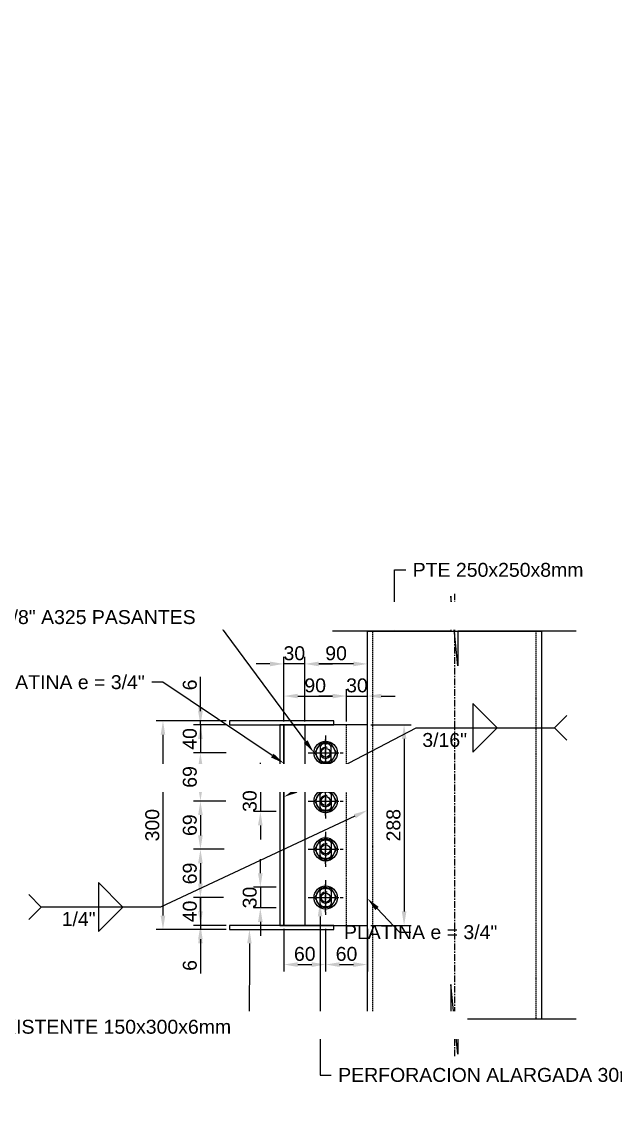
# Model space of a CAD drawing. Header units: millimetres. Extents: x -1367288 to 157996, y -18171 to 61708.
# Drawn here: x 47064 to 47917, y 13735 to 15294 of the extents above; entities that cross this region are included whole.
import ezdxf
from ezdxf import colors
from ezdxf.entities.mleader import LeaderData, LeaderLine
from ezdxf.enums import TextEntityAlignment as Align
from ezdxf.math import Vec2, Vec3

# ---------------------------------------------------------------- set-up
doc = ezdxf.new("R2010")
doc.units = ezdxf.units.MM
doc.header["$LTSCALE"] = 0.3
doc.linetypes.add('CENTER', pattern=[50.8, 31.75, -6.35, 6.35, -6.35])
doc.linetypes.add('HIDDEN', pattern=[9.525, 6.35, -3.175])
for name, color, linetype in [('EE-CENTROS', 8, 'CENTER'), ('EE-TEXTO 2', 2, 'Continuous'), ('EE-V ARMADA TIPO 4', 223, 'Continuous'), ('SIM-COTAS', 1, 'Continuous'), ('SIM-EJES', 8, 'CENTER'), ('SIM-OCULTOS', 8, 'HIDDEN'), ('SIM-PLATINAS', 2, 'Continuous'), ('SIM-PTE 250x250x8mm', 51, 'Continuous')]:
    doc.layers.add(name, color=color, linetype=linetype)
doc.styles.add('ARIAL EE', font='arial.ttf')
doc.styles.get("Standard").update_dxf_attribs({"font": 'arial.ttf'})
doc.dimstyles.new('EE 1_STANDAR', dxfattribs={"dimtxt": 2, "dimasz": 2, "dimexe": 1, "dimexo": 0.5, "dimgap": 0.5, "dimtad": 1, "dimdec": 0, "dimdsep": 46, "dimtxsty": 'ARIAL EE', "dimcen": 1.5, "dimclrd": 256, "dimclre": 256, "dimclrt": 2, "dimadec": 0, "dimazin": 0, "dimtfac": 1, "dimtdec": 0, "dimtix": 1, "dimtmove": 0, "dimatfit": 2, "dimfxl": 1, "dimlwd": -1, "dimlwe": -1, "dimarcsym": 0})

# ---------------------------------------------------------------- blocks, each defined once
blk = doc.blocks.new('*D621')
at = {"layer": 'SIM-COTAS', "transparency": 16777216}
for p, q in [((47320.9, 14302.8), (47320.9, 14322.8)), ((47357.8, 14282.8), (47310.9, 14282.8)), ((47320.9, 14282.8), (47320.9, 14242.8)), ((47357.8, 14242.8), (47310.9, 14242.8)), ((47320.9, 14222.8), (47320.9, 14202.8))]:
    blk.add_line(p, q, dxfattribs=at)
for points in [[(47317.6, 14302.8), (47324.2, 14302.8), (47320.9, 14282.8)], [(47317.6, 14222.8), (47324.2, 14222.8), (47320.9, 14242.8)]]:
    blk.add_solid(points, dxfattribs=at)
at = {"layer": 'SIM-COTAS', "color": 2, "transparency": 16777216, "insert": (47305.7, 14262.8), "char_height": 20, "attachment_point": 5, "rotation": 90, "style": 'ARIAL EE'}
blk.add_mtext('40', dxfattribs=at)
blk = doc.blocks.new('*D622')
at = {"layer": 'SIM-COTAS', "transparency": 16777216}
for p, q in [((47357.8, 14242.8), (47310.9, 14242.8)), ((47320.9, 14222.8), (47320.9, 14193.4)), ((47357.4, 14173.4), (47310.9, 14173.4))]:
    blk.add_line(p, q, dxfattribs=at)
for points in [[(47317.6, 14222.8), (47324.2, 14222.8), (47320.9, 14242.8)], [(47317.6, 14193.4), (47324.2, 14193.4), (47320.9, 14173.4)]]:
    blk.add_solid(points, dxfattribs=at)
at = {"layer": 'SIM-COTAS', "color": 2, "transparency": 16777216, "insert": (47305.7, 14208.1), "char_height": 20, "attachment_point": 5, "rotation": 90, "style": 'ARIAL EE'}
blk.add_mtext('69', dxfattribs=at)
blk = doc.blocks.new('*D623')
at = {"layer": 'SIM-COTAS', "transparency": 16777216}
for p, q in [((47357.4, 14173.4), (47310.9, 14173.4)), ((47320.9, 14153.4), (47320.9, 14124.1)), ((47355.1, 14104.1), (47310.9, 14104.1))]:
    blk.add_line(p, q, dxfattribs=at)
for points in [[(47317.6, 14153.4), (47324.2, 14153.4), (47320.9, 14173.4)], [(47317.6, 14124.1), (47324.2, 14124.1), (47320.9, 14104.1)]]:
    blk.add_solid(points, dxfattribs=at)
at = {"layer": 'SIM-COTAS', "color": 2, "transparency": 16777216, "insert": (47305.7, 14138.8), "char_height": 20, "attachment_point": 5, "rotation": 90, "style": 'ARIAL EE'}
blk.add_mtext('69', dxfattribs=at)
blk = doc.blocks.new('*D624')
at = {"layer": 'SIM-COTAS', "transparency": 16777216}
for p, q in [((47355.1, 14104.1), (47310.9, 14104.1)), ((47320.9, 14084.1), (47320.9, 14054.8)), ((47353.9, 14034.8), (47310.9, 14034.8))]:
    blk.add_line(p, q, dxfattribs=at)
for points in [[(47317.6, 14084.1), (47324.2, 14084.1), (47320.9, 14104.1)], [(47317.6, 14054.8), (47324.2, 14054.8), (47320.9, 14034.8)]]:
    blk.add_solid(points, dxfattribs=at)
at = {"layer": 'SIM-COTAS', "color": 2, "transparency": 16777216, "insert": (47305.7, 14069.4), "char_height": 20, "attachment_point": 5, "rotation": 90, "style": 'ARIAL EE'}
blk.add_mtext('69', dxfattribs=at)
blk = doc.blocks.new('*D625')
at = {"layer": 'SIM-COTAS', "transparency": 16777216}
for p, q in [((47320.9, 14054.8), (47320.9, 14074.8)), ((47353.9, 14034.8), (47310.9, 14034.8)), ((47320.9, 14034.8), (47320.9, 13994.8)), ((47357.8, 13994.8), (47310.9, 13994.8)), ((47320.9, 13974.8), (47320.9, 13954.8))]:
    blk.add_line(p, q, dxfattribs=at)
for points in [[(47317.6, 14054.8), (47324.2, 14054.8), (47320.9, 14034.8)], [(47317.6, 13974.8), (47324.2, 13974.8), (47320.9, 13994.8)]]:
    blk.add_solid(points, dxfattribs=at)
at = {"layer": 'SIM-COTAS', "color": 2, "transparency": 16777216, "insert": (47305.7, 14014.8), "char_height": 20, "attachment_point": 5, "rotation": 90, "style": 'ARIAL EE'}
blk.add_mtext('40', dxfattribs=at)
blk = doc.blocks.new('*D626')
at = {"layer": 'SIM-COTAS', "transparency": 16777216}
for p, q in [((47440.8, 14287.8), (47440.8, 14334.4)), ((47530.8, 14287.8), (47530.8, 14334.4)), ((47460.8, 14324.4), (47510.8, 14324.4))]:
    blk.add_line(p, q, dxfattribs=at)
for points in [[(47460.8, 14327.7), (47460.8, 14321.1), (47440.8, 14324.4)], [(47510.8, 14327.7), (47510.8, 14321.1), (47530.8, 14324.4)]]:
    blk.add_solid(points, dxfattribs=at)
at = {"layer": 'SIM-COTAS', "color": 2, "transparency": 16777216, "insert": (47485.8, 14339.6), "char_height": 20, "attachment_point": 5, "style": 'ARIAL EE'}
blk.add_mtext('90', dxfattribs=at)
blk = doc.blocks.new('*D627')
at = {"layer": 'SIM-COTAS', "transparency": 16777216}
for p, q in [((47470.8, 14287.8), (47470.8, 14380.6)), ((47560.8, 14287.8), (47560.8, 14380.6)), ((47540.8, 14370.6), (47490.8, 14370.6))]:
    blk.add_line(p, q, dxfattribs=at)
for points in [[(47490.8, 14373.9), (47490.8, 14367.2), (47470.8, 14370.6)], [(47540.8, 14373.9), (47540.8, 14367.2), (47560.8, 14370.6)]]:
    blk.add_solid(points, dxfattribs=at)
at = {"layer": 'SIM-COTAS', "color": 2, "transparency": 16777216, "insert": (47515.8, 14385.8), "char_height": 20, "attachment_point": 5, "style": 'ARIAL EE'}
blk.add_mtext('90', dxfattribs=at)
blk = doc.blocks.new('*D628')
at = {"layer": 'SIM-COTAS', "transparency": 16777216}
for p, q in [((47530.8, 14287.8), (47530.8, 14334.4)), ((47560.8, 14287.8), (47560.8, 14334.4)), ((47510.8, 14324.4), (47490.8, 14324.4)), ((47530.8, 14324.4), (47560.8, 14324.4)), ((47580.8, 14324.4), (47600.8, 14324.4))]:
    blk.add_line(p, q, dxfattribs=at)
for points in [[(47510.8, 14327.7), (47510.8, 14321.1), (47530.8, 14324.4)], [(47580.8, 14327.7), (47580.8, 14321.1), (47560.8, 14324.4)]]:
    blk.add_solid(points, dxfattribs=at)
at = {"layer": 'SIM-COTAS', "color": 2, "transparency": 16777216, "insert": (47545.8, 14339.6), "char_height": 20, "attachment_point": 5, "style": 'ARIAL EE'}
blk.add_mtext('30', dxfattribs=at)
blk = doc.blocks.new('*D629')
at = {"layer": 'SIM-COTAS', "transparency": 16777216}
for p, q in [((47440.8, 14287.8), (47440.8, 14380.6)), ((47470.8, 14287.8), (47470.8, 14380.6)), ((47420.8, 14370.6), (47400.8, 14370.6)), ((47470.8, 14370.6), (47440.8, 14370.6)), ((47490.8, 14370.6), (47510.8, 14370.6))]:
    blk.add_line(p, q, dxfattribs=at)
for points in [[(47420.8, 14373.9), (47420.8, 14367.2), (47440.8, 14370.6)], [(47490.8, 14373.9), (47490.8, 14367.2), (47470.8, 14370.6)]]:
    blk.add_solid(points, dxfattribs=at)
at = {"layer": 'SIM-COTAS', "color": 2, "transparency": 16777216, "insert": (47455.8, 14385.8), "char_height": 20, "attachment_point": 5, "style": 'ARIAL EE'}
blk.add_mtext('30', dxfattribs=at)
blk = doc.blocks.new('*D630')
at = {"layer": 'SIM-COTAS', "transparency": 16777216}
for p, q in [((47440.8, 13989.8), (47440.8, 13928.5)), ((47500.8, 13989.8), (47500.8, 13928.5)), ((47460.8, 13938.5), (47480.8, 13938.5))]:
    blk.add_line(p, q, dxfattribs=at)
for points in [[(47460.8, 13941.8), (47460.8, 13935.1), (47440.8, 13938.5)], [(47480.8, 13941.8), (47480.8, 13935.1), (47500.8, 13938.5)]]:
    blk.add_solid(points, dxfattribs=at)
at = {"layer": 'SIM-COTAS', "color": 2, "transparency": 16777216, "insert": (47470.8, 13953.7), "char_height": 20, "attachment_point": 5, "style": 'ARIAL EE'}
blk.add_mtext('60', dxfattribs=at)
blk = doc.blocks.new('*D631')
at = {"layer": 'SIM-COTAS', "transparency": 16777216}
for p, q in [((47500.8, 13989.8), (47500.8, 13928.5)), ((47560.8, 13989.8), (47560.8, 13928.5)), ((47520.8, 13938.5), (47540.8, 13938.5))]:
    blk.add_line(p, q, dxfattribs=at)
for points in [[(47520.8, 13941.8), (47520.8, 13935.1), (47500.8, 13938.5)], [(47540.8, 13941.8), (47540.8, 13935.1), (47560.8, 13938.5)]]:
    blk.add_solid(points, dxfattribs=at)
at = {"layer": 'SIM-COTAS', "color": 2, "transparency": 16777216, "insert": (47530.8, 13953.7), "char_height": 20, "attachment_point": 5, "style": 'ARIAL EE'}
blk.add_mtext('60', dxfattribs=at)
blk = doc.blocks.new('TUERCA 5-8')
blk.add_lwpolyline([(919700.1, -652089.1), (919692.3, -652102.6), (919700.1, -652116.1), (919715.7, -652116.1), (919723.5, -652102.6), (919715.7, -652089.1)], close=True)
for radius in [16.7, 13.5, 6.44]:
    blk.add_circle((919707.9, -652102.6), radius)
blk.add_arc((919707.9, -652102.6), 7.94, 75, 15)
at = {"layer": 'EE-CENTROS'}
for p, q in [((919707.9, -652077.6), (919707.9, -652127.6)), ((919682.9, -652102.6), (919732.9, -652102.6))]:
    blk.add_line(p, q, dxfattribs=at)
blk = doc.blocks.new('TUER 5-8')
blk.add_blockref('TUERCA 5-8', (-919707.9, 652102.6))
blk = doc.blocks.new('*D632')
at = {"layer": 'SIM-COTAS', "transparency": 16777216}
for p, q in [((47407, 14069.8), (47407, 14089.8)), ((47429.8, 14049.8), (47397, 14049.8)), ((47407, 14049.8), (47407, 14019.8)), ((47429.8, 14019.8), (47397, 14019.8)), ((47407, 13999.8), (47407, 13979.8))]:
    blk.add_line(p, q, dxfattribs=at)
for points in [[(47403.6, 14069.8), (47410.3, 14069.8), (47407, 14049.8)], [(47403.6, 13999.8), (47410.3, 13999.8), (47407, 14019.8)]]:
    blk.add_solid(points, dxfattribs=at)
at = {"layer": 'SIM-COTAS', "color": 2, "transparency": 16777216, "insert": (47391.8, 14034.8), "char_height": 20, "attachment_point": 5, "rotation": 90, "style": 'ARIAL EE'}
blk.add_mtext('30', dxfattribs=at)
blk = doc.blocks.new('*D633')
at = {"layer": 'SIM-COTAS', "transparency": 16777216}
for p, q in [((47407, 14208.4), (47407, 14228.4)), ((47429.8, 14188.4), (47397, 14188.4)), ((47407, 14188.4), (47407, 14158.4)), ((47429.8, 14158.4), (47397, 14158.4)), ((47407, 14138.4), (47407, 14118.4))]:
    blk.add_line(p, q, dxfattribs=at)
for points in [[(47403.6, 14208.4), (47410.3, 14208.4), (47407, 14188.4)], [(47403.6, 14138.4), (47410.3, 14138.4), (47407, 14158.4)]]:
    blk.add_solid(points, dxfattribs=at)
at = {"layer": 'SIM-COTAS', "color": 2, "transparency": 16777216, "insert": (47391.8, 14173.4), "char_height": 20, "attachment_point": 5, "rotation": 90, "style": 'ARIAL EE'}
blk.add_mtext('30', dxfattribs=at)
blk = doc.blocks.new('*D634')
at = {"layer": 'SIM-COTAS', "transparency": 16777216}
for p, q in [((47357.8, 14288.8), (47257.1, 14288.8)), ((47267.1, 14268.8), (47267.1, 14008.8)), ((47357.8, 13988.8), (47257.1, 13988.8))]:
    blk.add_line(p, q, dxfattribs=at)
for points in [[(47263.7, 14268.8), (47270.4, 14268.8), (47267.1, 14288.8)], [(47263.7, 14008.8), (47270.4, 14008.8), (47267.1, 13988.8)]]:
    blk.add_solid(points, dxfattribs=at)
at = {"layer": 'SIM-COTAS', "color": 2, "transparency": 16777216, "insert": (47251.8, 14138.8), "char_height": 20, "attachment_point": 5, "rotation": 90, "style": 'ARIAL EE'}
blk.add_mtext('300', dxfattribs=at)
blk = doc.blocks.new('AWS-FILL-IZQ')
at = {"transparency": 16777216}
for p, q in [((20, 0), (21.78, 1.78)), ((8.25, -3.5), (11.75, 0)), ((8.25, 0), (8.25, -3.5)), ((8.25, 0), (20, 0)), ((20, 0), (21.78, -1.78))]:
    blk.add_line(p, q, dxfattribs=at)
at = {"layer": 'EE-TEXTO 2', "color": 2, "transparency": 16777216, "style": 'ARIAL EE'}
for tag, p, flags in [('OBSERVACION', (22.3, -1.07), 4), ('DE-TANTO-CADA-TANTO', (12.07, -2.68), 12)]:
    blk.add_attdef(tag, p, '', height=2, dxfattribs=dict(at, flags=flags))
at = {"layer": 'EE-TEXTO 2', "color": 2, "transparency": 16777216, "style": 'ARIAL EE', "flags": 12}
blk.add_attdef('VALOR_SOLDADURA', text='', height=2, dxfattribs=at).set_placement((7.44, -2.73), align=Align.RIGHT)
blk = doc.blocks.new('AWS-FILL-DER')
at = {"transparency": 16777216}
for p, q in [((-19.75, 0), (-21.53, 1.78)), ((-11.5, -3.5), (-8, 0)), ((-19.75, 0), (-21.53, -1.78)), ((-8, 0), (-19.75, 0)), ((-11.5, 0), (-11.5, -3.5))]:
    blk.add_line(p, q, dxfattribs=at)
at = {"layer": 'EE-TEXTO 2', "color": 2, "transparency": 16777216, "style": 'ARIAL EE'}
for tag, flags, p in [('OBSERVACION', 4, (-21.91, -1.07)), ('VALOR_SOLDADURA', 12, (-11.92, -2.73))]:
    blk.add_attdef(tag, text='', height=2, dxfattribs=dict(at, flags=flags)).set_placement(p, align=Align.RIGHT)
at = {"layer": 'EE-TEXTO 2', "color": 2, "transparency": 16777216, "style": 'ARIAL EE', "flags": 12}
blk.add_attdef('DE-TANTO-CADA-TANTO', (-7.66, -2.68), '', height=2, dxfattribs=at)
blk = doc.blocks.new('*D635')
at = {"layer": 'SIM-COTAS', "transparency": 16777216}
for p, q in [((47320.9, 14308.8), (47320.9, 14352)), ((47357.8, 14288.8), (47310.9, 14288.8)), ((47357.8, 14282.8), (47310.9, 14282.8)), ((47320.9, 14282.8), (47320.9, 14288.8)), ((47320.9, 14262.8), (47320.9, 14242.8))]:
    blk.add_line(p, q, dxfattribs=at)
for points in [[(47317.6, 14308.8), (47324.2, 14308.8), (47320.9, 14288.8)], [(47317.6, 14262.8), (47324.2, 14262.8), (47320.9, 14282.8)]]:
    blk.add_solid(points, dxfattribs=at)
at = {"layer": 'SIM-COTAS', "color": 2, "transparency": 16777216, "insert": (47305.7, 14340.4), "char_height": 20, "attachment_point": 5, "rotation": 90, "style": 'ARIAL EE'}
blk.add_mtext('6', dxfattribs=at)
blk = doc.blocks.new('*D636')
at = {"layer": 'SIM-COTAS', "transparency": 16777216}
for p, q in [((47320.9, 14014.8), (47320.9, 14034.8)), ((47357.8, 13994.8), (47310.9, 13994.8)), ((47357.8, 13988.8), (47310.9, 13988.8)), ((47320.9, 13994.8), (47320.9, 13988.8)), ((47320.9, 13968.8), (47320.9, 13925.6))]:
    blk.add_line(p, q, dxfattribs=at)
for points in [[(47317.6, 14014.8), (47324.2, 14014.8), (47320.9, 13994.8)], [(47317.6, 13968.8), (47324.2, 13968.8), (47320.9, 13988.8)]]:
    blk.add_solid(points, dxfattribs=at)
at = {"layer": 'SIM-COTAS', "color": 2, "transparency": 16777216, "insert": (47305.7, 13937.2), "char_height": 20, "attachment_point": 5, "rotation": 90, "style": 'ARIAL EE'}
blk.add_mtext('6', dxfattribs=at)
blk = doc.blocks.new('*D658')
at = {"layer": 'SIM-COTAS', "transparency": 16777216}
for p, q in [((47565.8, 14282.8), (47623.5, 14282.8)), ((47613.5, 14262.8), (47613.5, 14014.8)), ((47565.8, 13994.8), (47623.5, 13994.8))]:
    blk.add_line(p, q, dxfattribs=at)
for points in [[(47610.2, 14262.8), (47616.9, 14262.8), (47613.5, 14282.8)], [(47610.2, 14014.8), (47616.9, 14014.8), (47613.5, 13994.8)]]:
    blk.add_solid(points, dxfattribs=at)
at = {"layer": 'SIM-COTAS', "color": 2, "transparency": 16777216, "insert": (47598.3, 14138.8), "char_height": 20, "attachment_point": 5, "rotation": 90, "style": 'ARIAL EE'}
blk.add_mtext('288', dxfattribs=at)

msp = doc.modelspace()

# ---------------------------------------------------------------- linework, layer by layer
at = {"layer": 'EE-V ARMADA TIPO 4', "elevation": 0.6}
for points in [[(47362.8, 14282.8), (47512.8, 14282.8), (47512.8, 14288.8), (47362.8, 14288.8)], [(47434.8, 14282.8), (47434.8, 13994.8), (47440.8, 13994.8), (47440.8, 14282.8)], [(47362.8, 13988.8), (47512.8, 13988.8), (47512.8, 13994.8), (47362.8, 13994.8)]]:
    msp.add_lwpolyline(points, close=True, dxfattribs=at)
at = {"layer": 'SIM-COTAS', "elevation": 0.6}
for points in [[(47860.8, 14417.8), (47690.8, 14417.8), (47690.8, 14367.8), (47680.8, 14467.8), (47680.8, 14417.8), (47510.8, 14417.8)], [(47747.1, 14278.6), (47712.1, 14313.6), (47712.1, 14278.6)], [(47209.5, 14021.2), (47174.5, 14056.2), (47174.5, 14021.2)], [(47860.8, 13859.8), (47690.8, 13859.8), (47690.8, 13809.8), (47680.8, 13909.8), (47680.8, 13859.8), (47510.8, 13859.8)]]:
    msp.add_lwpolyline(points, dxfattribs=at)
at = {"layer": 'SIM-EJES'}
for p, q in [((47685.8, 14471.5, 0.6), (47685.8, 13806, 0.6)), ((47500.8, 14222, 0.6), (47500.8, 14263.6, 0.6)), ((47489.3, 14242.8, 0.6), (47512.3, 14242.8, 0.6)), ((47500.8, 14152.6, 0.6), (47500.8, 14194.2, 0.6)), ((47489.3, 14173.4, 0.6), (47512.3, 14173.4, 0.6)), ((47500.8, 14083.3, 0.6), (47500.8, 14124.9, 0.6)), ((47489.3, 14104.1, 0.6), (47512.3, 14104.1, 0.6)), ((47500.8, 14014, 0.6), (47500.8, 14055.6, 0.6)), ((47489.3, 14034.8, 0.6), (47512.3, 14034.8, 0.6))]:
    msp.add_line(p, q, dxfattribs=at)
at = {"layer": 'SIM-OCULTOS'}
msp.add_line((47530.8, 13994.8, 0.6), (47530.8, 14282.8, 0.6), dxfattribs=at)
at = {"layer": 'SIM-OCULTOS', "elevation": 0.6}
msp.add_lwpolyline([(47568.8, 14417.8), (47802.8, 14417.8), (47802.8, 13859.8), (47568.8, 13859.8)], close=True, dxfattribs=at)
at = {"layer": 'SIM-PLATINAS'}
for p, q in [((47470.8, 14282.8, 0.6), (47440.8, 14282.8, 0.6)), ((47440.8, 14282.8, 0.6), (47440.8, 13994.8, 0.6)), ((47440.8, 13994.8, 0.6), (47470.8, 13994.8, 0.6))]:
    msp.add_line(p, q, dxfattribs=at)
at = {"layer": 'SIM-PLATINAS', "elevation": 0.6}
msp.add_lwpolyline([(47560.8, 14282.8), (47470.8, 14282.8), (47470.8, 13994.8), (47560.8, 13994.8)], close=True, dxfattribs=at)
for points in [[(47492.8, 14235.8, 1.01949), (47508.8, 14236.1), (47508.8, 14249.8, 1), (47492.8, 14249.8)], [(47492.8, 14180.4, -1.01949), (47508.8, 14180.1), (47508.8, 14166.4, -1), (47492.8, 14166.4)], [(47492.8, 14111.1, -1.01949), (47508.8, 14110.8), (47508.8, 14097.1, -1), (47492.8, 14097.1)], [(47492.8, 14041.8, -1.01949), (47508.8, 14041.4), (47508.8, 14027.8, -1), (47492.8, 14027.8)]]:
    msp.add_lwpolyline(points, format="xyb", close=True, dxfattribs=at)
at = {"layer": 'SIM-PTE 250x250x8mm', "elevation": 0.6}
msp.add_lwpolyline([(47560.8, 14417.8), (47810.8, 14417.8), (47810.8, 13859.8), (47560.8, 13859.8)], close=True, dxfattribs=at)

# ---------------------------------------------------------------- block references
for p in [(47500.8, 14242.8, 0.6), (47500.8, 14173.4, 0.6), (47500.8, 14104.1, 0.6), (47500.8, 14034.8, 0.6)]:
    msp.add_blockref('TUER 5-8', p)

# ---------------------------------------------------------------- dimensions: what is measured, and where the dimension line sits
at = {"layer": 'SIM-COTAS'}
for base, p1, p2, picture, middle in [((47440.8, 14370.6, 0.6), (47470.8, 14282.8, 0.6), (47440.8, 14282.8, 0.6), '*D629', (47455.8, 14385.8, 0.6)), ((47470.8, 14370.6, 0.6), (47560.8, 14282.8, 0.6), (47470.8, 14282.8, 0.6), '*D627', (47515.8, 14385.8, 0.6)), ((47530.8, 14324.4, 0.6), (47440.8, 14282.8, 0.6), (47530.8, 14282.8, 0.6), '*D626', (47485.8, 14339.6, 0.6)), ((47560.8, 14324.4, 0.6), (47530.8, 14282.8, 0.6), (47560.8, 14282.8, 0.6), '*D628', (47545.8, 14339.6, 0.6)), ((47500.8, 13938.5, 0.6), (47440.8, 13994.8, 0.6), (47500.8, 13994.8, 0.6), '*D630', (47470.8, 13953.7, 0.6)), ((47560.8, 13938.5, 0.6), (47500.8, 13994.8, 0.6), (47560.8, 13994.8, 0.6), '*D631', (47530.8, 13953.7, 0.6))]:
    dim = msp.add_linear_dim(base=base, p1=p1, p2=p2, dimstyle='EE 1_STANDAR', dxfattribs=at)
    dim.commit()
    dim.dimension.update_dxf_attribs({"geometry": picture, "text_midpoint": middle})
for base, p1, p2, angle, picture, middle in [((47320.9, 14288.8, 0.6), (47362.8, 14282.8, 0.6), (47362.8, 14288.8, 0.6), 90, '*D635', (47320.9, 14340.4, 0.6)), ((47320.9, 13988.8, 0.6), (47362.8, 13994.8, 0.6), (47362.8, 13988.8, 0.6), 270, '*D636', (47320.9, 13937.2, 0.6))]:
    dim = msp.add_linear_dim(base=base, p1=p1, p2=p2, angle=angle, dimstyle='EE 1_STANDAR', dxfattribs=at)
    dim.commit()
    dim.dimension.update_dxf_attribs({"geometry": picture, "text_midpoint": middle, "dimtype": 160})
for base, p1, p2, picture, middle in [((47320.9, 14242.8, 0.6), (47362.8, 14282.8, 0.6), (47362.8, 14242.8, 0.6), '*D621', (47305.7, 14262.8, 0.6)), ((47267.1, 13988.8, 0.6), (47362.8, 14288.8, 0.6), (47362.8, 13988.8, 0.6), '*D634', (47251.8, 14138.8, 0.6)), ((47320.9, 14173.4, 0.6), (47362.8, 14242.8, 0.6), (47362.4, 14173.4, 0.6), '*D622', (47305.7, 14208.1, 0.6)), ((47407, 14158.4, 0.6), (47434.8, 14188.4, 0.6), (47434.8, 14158.4, 0.6), '*D633', (47391.8, 14173.4, 0.6)), ((47320.9, 14104.1, 0.6), (47362.4, 14173.4, 0.6), (47360.1, 14104.1, 0.6), '*D623', (47305.7, 14138.8, 0.6)), ((47320.9, 14034.8, 0.6), (47360.1, 14104.1, 0.6), (47358.9, 14034.8, 0.6), '*D624', (47305.7, 14069.4, 0.6)), ((47407, 14019.8, 0.6), (47434.8, 14049.8, 0.6), (47434.8, 14019.8, 0.6), '*D632', (47391.8, 14034.8, 0.6)), ((47320.9, 13994.8, 0.6), (47358.9, 14034.8, 0.6), (47362.8, 13994.8, 0.6), '*D625', (47305.7, 14014.8, 0.6))]:
    dim = msp.add_linear_dim(base=base, p1=p1, p2=p2, angle=90, dimstyle='EE 1_STANDAR', dxfattribs=at)
    dim.commit()
    dim.dimension.update_dxf_attribs({"geometry": picture, "text_midpoint": middle})

# ---------------------------------------------------------------- leaders
at = {"layer": 'SIM-COTAS', "linetype": 'Continuous'}
ml = msp.add_multileader_mtext('Standard', dxfattribs=at)
ml.set_content('\\A1;{\\C2;COLUMNA\\PPTE 300x300x10mm}', color=256)
ml.set_leader_properties()
ml.build(insert=Vec2(0, 0))
ml.multileader.update_dxf_attribs({"dogleg_length": 0.0025, "arrow_head_size": 100, "scale": 50})
ctx = ml.context
ctx.base_point, ctx.scale, ctx.char_height, ctx.arrow_head_size, ctx.landing_gap_size, ctx.plane_origin = Vec3(-14168.4, 15241.2, -2.4), 50, 100, 100, 50, Vec3(-17561.4, -408, -2.4)
notes = []
notes.append((ctx, [(0, (1, 1, 0), (-14245.6, 15241.2, -2.4), (1, 0), 77.3, [(0, [(-14456.5, 15241.2, -2.4)], 0, [])])]))
ctx.mtext.insert, ctx.mtext.width, ctx.mtext.defined_height, ctx.mtext.flow_direction = Vec3(-14118.4, 15292.1, -2.4), 1318.047, 411.1, 5
ml = msp.add_multileader_mtext('Standard', dxfattribs=at)
ml.set_content('\\A1;{\\C2;PTE 250x250x8mm}', color=256)
ml.set_leader_properties()
ml.build(insert=Vec2(0, 0))
ml.multileader.update_dxf_attribs({"dogleg_length": 0.0025, "arrow_head_size": 20, "scale": 10})
ctx = ml.context
ctx.base_point, ctx.scale, ctx.char_height, ctx.arrow_head_size, ctx.landing_gap_size, ctx.plane_origin = Vec3(47615.9, 14505.7, 0.6), 10, 20, 20, 10, Vec3(44845.4, 21208.9, 0.6)
notes.append((ctx, [(0, (1, 1, 0), (47599.9, 14505.7, 0.6), (1, 0), 16.1, [(0, [(47599.9, 14417.8, 0.6)], 0, [])])]))
ctx.mtext.insert, ctx.mtext.width, ctx.mtext.defined_height, ctx.mtext.flow_direction = Vec3(47625.9, 14515.8, 0.6), 262.219, 53.8, 5
ml = msp.add_multileader_mtext('Standard', dxfattribs=at)
ml.set_content('\\A1;{\\C2;4 Ø 5/8" A325 PASANTES}', color=256)
ml.set_leader_properties()
ml.build(insert=Vec2(0, 0))
ml.multileader.update_dxf_attribs({"dogleg_length": 0.0025, "arrow_head_size": 20, "scale": 10})
ctx = ml.context
ctx.base_point, ctx.scale, ctx.char_height, ctx.arrow_head_size, ctx.landing_gap_size, ctx.plane_origin = Vec3(47130.9, 14437.7, 0.6), 10, 20, 20, 10, Vec3(44375.7, 21797.1, 0.6)
ctx.text_align_type = 2
notes.append((ctx, [(1, (1, 1, 0), (47340.1, 14437.7, 0.6), (-1, 0), 16.1, [(0, [(47484.1, 14242.8, 0.6)], 0, [])])]))
ctx.mtext.insert, ctx.mtext.width, ctx.mtext.alignment, ctx.mtext.flow_direction = Vec3(47314, 14447.9, 0.6), 200.163, 3, 5
ml = msp.add_multileader_mtext('Standard', dxfattribs=at)
ml.set_content('\\A1;{\\C2;PLATINA e = 3/4"}', color=256)
ml.set_leader_properties()
ml.build(insert=Vec2(0, 0))
ml.multileader.update_dxf_attribs({"dogleg_length": 0.0025, "arrow_head_size": 20, "scale": 10})
ctx = ml.context
ctx.base_point, ctx.scale, ctx.char_height, ctx.arrow_head_size, ctx.landing_gap_size, ctx.plane_origin = Vec3(47116.6, 14344.2, 0.6), 10, 20, 20, 10, Vec3(44320.8, 21045.8, 0.6)
ctx.text_align_type = 2
notes.append((ctx, [(1, (1, 1, 0), (47267, 14344.2, 0.6), (-1, 0), 16.1, [(0, [(47440.8, 14227.7, 0.6)], 0, [])])]))
ctx.mtext.insert, ctx.mtext.width, ctx.mtext.alignment, ctx.mtext.flow_direction = Vec3(47240.9, 14354.4, 0.6), 105.549, 3, 5
at = {"layer": 'SIM-COTAS'}
ml = msp.add_multileader_block('Standard', dxfattribs=at)
ml.set_content('AWS-FILL-IZQ', color=256, scale=10)
ml.set_attribute('VALOR_SOLDADURA', '3/16"', width=0)
ml.set_attribute('DE-TANTO-CADA-TANTO', '', width=0)
ml.set_attribute('OBSERVACION', '', width=0)
ml.set_leader_properties(color=256)
ml.build(insert=Vec2(0, 0))
ml.multileader.update_dxf_attribs({"arrow_head_size": 20, "scale": 10, "block_connection_type": 1})
ctx = ml.context
ctx.base_point, ctx.scale, ctx.char_height, ctx.arrow_head_size, ctx.landing_gap_size, ctx.plane_origin = Vec3(47712.1, 14278.6, 0.6), 10, 40, 20, 20, Vec3(47986.2, 14459.9, 0.6)
ctx.attachment_type = 1
notes.append((ctx, [(0, (1, 1, 0), (47630.9, 14278.6, 0.6), (1, 0), 81.1, [(0, [(47440.8, 14179.3, 0.6)], 0, [])])]))
ctx.block.insert = Vec3(47629.6, 14278.6, 0.6)
ml = msp.add_multileader_block('Standard', dxfattribs=at)
ml.set_content('AWS-FILL-DER', color=256, scale=10)
ml.set_attribute('DE-TANTO-CADA-TANTO', '', width=0)
ml.set_attribute('VALOR_SOLDADURA', '1/4"', width=0)
ml.set_attribute('OBSERVACION', '', width=0)
ml.set_leader_properties(color=256)
ml.build(insert=Vec2(0, 0))
ml.multileader.update_dxf_attribs({"arrow_head_size": 20, "scale": 10, "block_connection_type": 1})
ctx = ml.context
ctx.base_point, ctx.scale, ctx.char_height, ctx.arrow_head_size, ctx.landing_gap_size, ctx.plane_origin = Vec3(47092, 14021.2, 0.6), 10, 40, 20, 20, Vec3(47416.4, 13862.4, 0.6)
ctx.attachment_type = 1
notes.append((ctx, [(0, (1, 1, 0), (47263.4, 14021.2, 0.6), (-1, 0), 53.9, [(1, [(47560.8, 14160.2, 0.6)], 0, [])])]))
ctx.block.insert = Vec3(47289.5, 14021.2, 0.6)
at = {"layer": 'SIM-COTAS', "linetype": 'Continuous'}
ml = msp.add_multileader_mtext('Standard', dxfattribs=at)
ml.set_content('\\A1;{\\C2;PLATINA e = 3/4"}', color=256)
ml.set_leader_properties()
ml.build(insert=Vec2(0, 0))
ml.multileader.update_dxf_attribs({"dogleg_length": 0.0025, "arrow_head_size": 20, "scale": 10})
ctx = ml.context
ctx.base_point, ctx.scale, ctx.char_height, ctx.arrow_head_size, ctx.landing_gap_size, ctx.plane_origin = Vec3(47623.2, 13984.9, 0.6), 10, 20, 20, 10, Vec3(44852.7, 20635, 0.6)
ctx.text_align_type = 2
notes.append((ctx, [(0, (1, 1, 0), (47607.1, 13984.9, 0.6), (1, 0), 16.1, [(0, [(47560.8, 14033.5, 0.6)], 0, [])])]))
ctx.mtext.insert, ctx.mtext.width, ctx.mtext.alignment, ctx.mtext.flow_direction = Vec3(47747.5, 13995.1, 0.6), 105.549, 3, 5
ml = msp.add_multileader_mtext('Standard', dxfattribs=at)
ml.set_content('\\A1;{\\C2;PERFORACION ALARGADA 30mm}', color=256)
ml.set_leader_properties()
ml.build(insert=Vec2(0, 0))
ml.multileader.update_dxf_attribs({"dogleg_length": 0.0025, "arrow_head_size": 20, "scale": 10})
ctx = ml.context
ctx.base_point, ctx.scale, ctx.char_height, ctx.arrow_head_size, ctx.landing_gap_size, ctx.plane_origin = Vec3(47508.9, 13779.7, 0.6), 10, 20, 20, 10, Vec3(50609.1, 21316, 0.6)
notes.append((ctx, [(1, (1, 1, 0), (47492.8, 13779.7, 0.6), (1, 0), 16.1, [(0, [(47492.8, 14027.8, 0.6)], 0, [])])]))
ctx.mtext.insert, ctx.mtext.rotation, ctx.mtext.width, ctx.mtext.flow_direction = Vec3(47518.9, 13789.9, 0.6), 6.283185, 283.027, 5
ml = msp.add_multileader_mtext('Standard', dxfattribs=at)
ml.set_content('\\A1;{\\C2;VIGA BORDE EXISTENTE 150x300x6mm}', color=256)
ml.set_leader_properties()
ml.build(insert=Vec2(0, 0))
ml.multileader.update_dxf_attribs({"dogleg_length": 0.0025, "arrow_head_size": 20, "scale": 10})
ctx = ml.context
ctx.base_point, ctx.scale, ctx.char_height, ctx.arrow_head_size, ctx.landing_gap_size, ctx.plane_origin = Vec3(47176.6, 13848.9, 0.6), 10, 20, 20, 10, Vec3(44253.3, 21277, 0.6)
ctx.text_align_type = 2
notes.append((ctx, [(1, (1, 1, 0), (47391.1, 13848.9, 0.6), (-1, 0), 16.1, [(0, [(47391.3, 13988.8, 0.6)], 0, [])])]))
ctx.mtext.insert, ctx.mtext.width, ctx.mtext.defined_height, ctx.mtext.alignment, ctx.mtext.flow_direction = Vec3(47365, 13859.1, 0.6), 269.151, 93.3, 3, 5
for ctx, leaders in notes:
    for number, flags, end, landing, length, lines in leaders:
        leader = LeaderData()
        leader.index, (leader.has_last_leader_line, leader.has_dogleg_vector, leader.attachment_direction) = number, flags
        leader.last_leader_point, leader.dogleg_vector, leader.dogleg_length = Vec3(end), Vec3(landing), length
        for number, points, colour, breaks in lines:
            line = LeaderLine()
            line.index, line.vertices, line.color, line.breaks = number, Vec3.list(points), colors.encode_raw_color(colour), breaks
            leader.lines.append(line)
        ctx.leaders.append(leader)

# ---------------------------------------------------------------- next in the draw order: leaders
ml = msp.add_multileader_mtext('Standard', dxfattribs=at)
ml.set_content('{\\C2;4 %%C1/2" ASTM A193 GR B7 CABEZA INVERTIDA ANCLAR 120mm AL CONCRETO}', color=256)
ml.set_leader_properties()
ml.build(insert=Vec2(0, 0))
ml.multileader.update_dxf_attribs({"dogleg_length": 0.0025, "arrow_head_size": 20, "scale": 10})
ctx = ml.context
ctx.base_point, ctx.scale, ctx.char_height, ctx.arrow_head_size, ctx.landing_gap_size, ctx.plane_origin = Vec3(44663.9, 15013.4), 10, 20, 20, 10, Vec3(15131.1, 20914.2)
notes = []
notes.append((ctx, [(0, (1, 1, 0), (44633.5, 15013.4), (1, 0), 30.4, [(0, [(44712.3, 14735.2)], 0, [])])]))
ctx.mtext.insert, ctx.mtext.width, ctx.mtext.defined_height, ctx.mtext.flow_direction = Vec3(44673.9, 15023.5), 390.171, 84.6, 5
ctx.mtext.has_bg_fill, ctx.mtext.bg_color, ctx.mtext.bg_scale_factor, ctx.mtext.bg_transparency, ctx.mtext.use_window_bg_color = 1, -1027028792, 1.5, 0, 1
ml = msp.add_multileader_mtext('Standard', dxfattribs=at)
ml.set_content('\\A1;{\\C2;VIGA ARQUITECTONICA}', color=256)
ml.set_leader_properties()
ml.build(insert=Vec2(0, 0))
ml.multileader.update_dxf_attribs({"dogleg_length": 0.0025, "arrow_head_size": 20, "scale": 10})
ctx = ml.context
ctx.base_point, ctx.scale, ctx.char_height, ctx.arrow_head_size, ctx.landing_gap_size, ctx.plane_origin = Vec3(46465.1, 14542, 0.6), 10, 20, 20, 10, Vec3(75984.9, 20486.8, 0.6)
notes.append((ctx, [(1, (1, 1, 0), (46434.8, 14542, 0.6), (1, 0), 30.4, [(0, [(46388.3, 14542, 0.6)], 0, [])])]))
ctx.mtext.insert, ctx.mtext.rotation, ctx.mtext.width, ctx.mtext.defined_height, ctx.mtext.flow_direction = Vec3(46475.1, 14552.7, 0.6), 6.283185, 114.982, 84.6, 5
ctx.mtext.has_bg_fill, ctx.mtext.bg_color, ctx.mtext.bg_scale_factor, ctx.mtext.bg_transparency, ctx.mtext.use_window_bg_color = 1, -1027028792, 1.5, 0, 1
ml = msp.add_multileader_mtext('Standard', dxfattribs=at)
ml.set_content('\\A1;{\\C2;VIGA ARMADA TIPO 1}', color=256)
ml.set_leader_properties()
ml.build(insert=Vec2(0, 0))
ml.multileader.update_dxf_attribs({"dogleg_length": 0.0025, "arrow_head_size": 20, "scale": 10})
ctx = ml.context
ctx.base_point, ctx.scale, ctx.char_height, ctx.arrow_head_size, ctx.landing_gap_size, ctx.plane_origin = Vec3(45840.2, 14439.6), 10, 20, 20, 10, Vec3(15647.2, 8105.3)
notes.append((ctx, [(0, (1, 1, 0), (45809.9, 14439.6), (1, 0), 30.4, [(0, [(45808.8, 14344.2)], 0, [])])]))
ctx.mtext.insert, ctx.mtext.rotation, ctx.mtext.width, ctx.mtext.defined_height, ctx.mtext.flow_direction = Vec3(45850.2, 14449.8), 6.283185, 204.622, 84.6, 5
ctx.mtext.has_bg_fill, ctx.mtext.bg_color, ctx.mtext.bg_scale_factor, ctx.mtext.bg_transparency, ctx.mtext.use_window_bg_color = 1, -1027028792, 1.5, 0, 1
ml = msp.add_multileader_mtext('Standard', dxfattribs=at)
ml.set_content('\\A1;{\\C2;VIGA ARQUITECTONICA}', color=256)
ml.set_leader_properties()
ml.build(insert=Vec2(0, 0))
ml.multileader.update_dxf_attribs({"dogleg_length": 0.0025, "arrow_head_size": 20, "scale": 10})
ctx = ml.context
ctx.base_point, ctx.scale, ctx.char_height, ctx.arrow_head_size, ctx.landing_gap_size, ctx.plane_origin = Vec3(46389.7, 14205.9), 10, 20, 20, 10, Vec3(75909.4, 20150.8)
notes.append((ctx, [(1, (1, 1, 0), (46359.3, 14205.9), (1, 0), 30.4, [(0, [(46312.9, 14205.9)], 0, [])])]))
ctx.mtext.insert, ctx.mtext.rotation, ctx.mtext.width, ctx.mtext.defined_height, ctx.mtext.flow_direction = Vec3(46399.7, 14216.7), 6.283185, 114.982, 84.6, 5
ctx.mtext.has_bg_fill, ctx.mtext.bg_color, ctx.mtext.bg_scale_factor, ctx.mtext.bg_transparency, ctx.mtext.use_window_bg_color = 1, -1027028792, 1.5, 0, 1
ml = msp.add_multileader_mtext('Standard', dxfattribs=at)
ml.set_content('{\\C2;4 %%C1/2" ASTM A193 GR B7 CABEZA INVERTIDA ANCLAR 120mm AL CONCRETO}', color=256)
ml.set_leader_properties()
ml.build(insert=Vec2(0, 0))
ml.multileader.update_dxf_attribs({"dogleg_length": 0.0025, "arrow_head_size": 20, "scale": 10})
ctx = ml.context
ctx.base_point, ctx.scale, ctx.char_height, ctx.arrow_head_size, ctx.landing_gap_size, ctx.plane_origin = Vec3(44786.3, 13754.6, 0.6), 10, 20, 20, 10, Vec3(15131.1, 20208.5, 0.6)
notes.append((ctx, [(0, (1, 1, 0), (44756, 13754.6, 0.6), (1, 0), 30.4, [(0, [(44712.3, 13870.1, 0.6)], 0, [])])]))
ctx.mtext.insert, ctx.mtext.width, ctx.mtext.defined_height, ctx.mtext.flow_direction = Vec3(44796.3, 13764.8, 0.6), 390.171, 84.6, 5
ctx.mtext.has_bg_fill, ctx.mtext.bg_color, ctx.mtext.bg_scale_factor, ctx.mtext.bg_transparency, ctx.mtext.use_window_bg_color = 1, -1027028792, 1.5, 0, 1
for ctx, leaders in notes:
    for number, flags, end, landing, length, lines in leaders:
        leader = LeaderData()
        leader.index, (leader.has_last_leader_line, leader.has_dogleg_vector, leader.attachment_direction) = number, flags
        leader.last_leader_point, leader.dogleg_vector, leader.dogleg_length = Vec3(end), Vec3(landing), length
        for number, points, colour, breaks in lines:
            line = LeaderLine()
            line.index, line.vertices, line.color, line.breaks = number, Vec3.list(points), colors.encode_raw_color(colour), breaks
            leader.lines.append(line)
        ctx.leaders.append(leader)

# ---------------------------------------------------------------- next in the draw order: dimensions: what is measured, and where the dimension line sits
at = {"layer": 'SIM-COTAS'}
dim = msp.add_linear_dim(base=(47613.5, 13994.8), p1=(47560.8, 14282.8, 0.6), p2=(47560.8, 13994.8, 0.6), angle=90, dimstyle='EE 1_STANDAR', dxfattribs=at)
dim.commit()
dim.dimension.update_dxf_attribs({"geometry": '*D658', "text_midpoint": (47598.3, 14138.8)})

# ---------------------------------------------------------------- next in the draw order: leaders
at = {"layer": 'SIM-COTAS', "linetype": 'Continuous'}
ml = msp.add_multileader_mtext('Standard', dxfattribs=at)
ml.set_content('\\A1;{\\C2;VIGA ARMADA TIPO 1}', color=256)
ml.set_leader_properties()
ml.build(insert=Vec2(0, 0))
ml.multileader.update_dxf_attribs({"dogleg_length": 0.0025, "arrow_head_size": 20, "scale": 10})
ctx = ml.context
ctx.base_point, ctx.scale, ctx.char_height, ctx.arrow_head_size, ctx.landing_gap_size, ctx.plane_origin = Vec3(45840.2, 14751.8), 10, 20, 20, 10, Vec3(15647.2, 8417.5)
notes = []
notes.append((ctx, [(0, (1, 1, 0), (45809.9, 14751.8), (1, 0), 30.4, [(0, [(45808.8, 14656.3)], 0, [])])]))
ctx.mtext.insert, ctx.mtext.rotation, ctx.mtext.width, ctx.mtext.defined_height, ctx.mtext.flow_direction = Vec3(45850.2, 14761.9), 6.283185, 204.622, 84.6, 5
ctx.mtext.has_bg_fill, ctx.mtext.bg_color, ctx.mtext.bg_scale_factor, ctx.mtext.bg_transparency, ctx.mtext.use_window_bg_color = 1, -1027028792, 1.5, 0, 1
ml = msp.add_multileader_mtext('Standard', dxfattribs=at)
ml.set_content('\\A1;{\\C2;COLUMNA 150x150x4mm}', color=256)
ml.set_leader_properties()
ml.build(insert=Vec2(0, 0))
ml.multileader.update_dxf_attribs({"dogleg_length": 0.0025, "arrow_head_size": 20, "scale": 10})
ctx = ml.context
ctx.base_point, ctx.scale, ctx.char_height, ctx.arrow_head_size, ctx.landing_gap_size, ctx.plane_origin = Vec3(46534.5, 13851.2, 0.6), 10, 20, 20, 10, Vec3(76054.3, 19796.1, 0.6)
notes.append((ctx, [(1, (1, 1, 0), (46504.2, 13851.2, 0.6), (1, 0), 30.4, [(0, [(46380.8, 13851.2, 0.6)], 0, [])])]))
ctx.mtext.insert, ctx.mtext.rotation, ctx.mtext.width, ctx.mtext.defined_height, ctx.mtext.flow_direction = Vec3(46544.5, 13861.4, 0.6), 6.283185, 114.982, 84.6, 5
ctx.mtext.has_bg_fill, ctx.mtext.bg_color, ctx.mtext.bg_scale_factor, ctx.mtext.bg_transparency, ctx.mtext.use_window_bg_color = 1, -1027028792, 1.5, 0, 1
for ctx, leaders in notes:
    for number, flags, end, landing, length, lines in leaders:
        leader = LeaderData()
        leader.index, (leader.has_last_leader_line, leader.has_dogleg_vector, leader.attachment_direction) = number, flags
        leader.last_leader_point, leader.dogleg_vector, leader.dogleg_length = Vec3(end), Vec3(landing), length
        for number, points, colour, breaks in lines:
            line = LeaderLine()
            line.index, line.vertices, line.color, line.breaks = number, Vec3.list(points), colors.encode_raw_color(colour), breaks
            leader.lines.append(line)
        ctx.leaders.append(leader)

# ---------------------------------------------------------------- next in the draw order: leaders
ml = msp.add_multileader_mtext('Standard', dxfattribs=at)
ml.set_content('\\A1;{\\C2;COLUMNA 150x150x4mm}', color=256)
ml.set_leader_properties()
ml.build(insert=Vec2(0, 0))
ml.multileader.update_dxf_attribs({"dogleg_length": 0.0025, "arrow_head_size": 20, "scale": 10})
ctx = ml.context
ctx.base_point, ctx.scale, ctx.char_height, ctx.arrow_head_size, ctx.landing_gap_size, ctx.plane_origin = Vec3(46471.9, 14664.2, 0.6), 10, 20, 20, 10, Vec3(76061.8, 20609, 0.6)
notes = []
notes.append((ctx, [(1, (1, 1, 0), (46441.5, 14664.2, 0.6), (1, 0), 30.4, [(0, [(46388.3, 14664.2, 0.6)], 0, [])])]))
ctx.mtext.insert, ctx.mtext.rotation, ctx.mtext.width, ctx.mtext.defined_height, ctx.mtext.flow_direction = Vec3(46481.9, 14674.3, 0.6), 6.283185, 114.982, 84.6, 5
ctx.mtext.has_bg_fill, ctx.mtext.bg_color, ctx.mtext.bg_scale_factor, ctx.mtext.bg_transparency, ctx.mtext.use_window_bg_color = 1, -1027028792, 1.5, 0, 1
for ctx, leaders in notes:
    for number, flags, end, landing, length, lines in leaders:
        leader = LeaderData()
        leader.index, (leader.has_last_leader_line, leader.has_dogleg_vector, leader.attachment_direction) = number, flags
        leader.last_leader_point, leader.dogleg_vector, leader.dogleg_length = Vec3(end), Vec3(landing), length
        for number, points, colour, breaks in lines:
            line = LeaderLine()
            line.index, line.vertices, line.color, line.breaks = number, Vec3.list(points), colors.encode_raw_color(colour), breaks
            leader.lines.append(line)
        ctx.leaders.append(leader)

doc.saveas('drawing.dxf')
